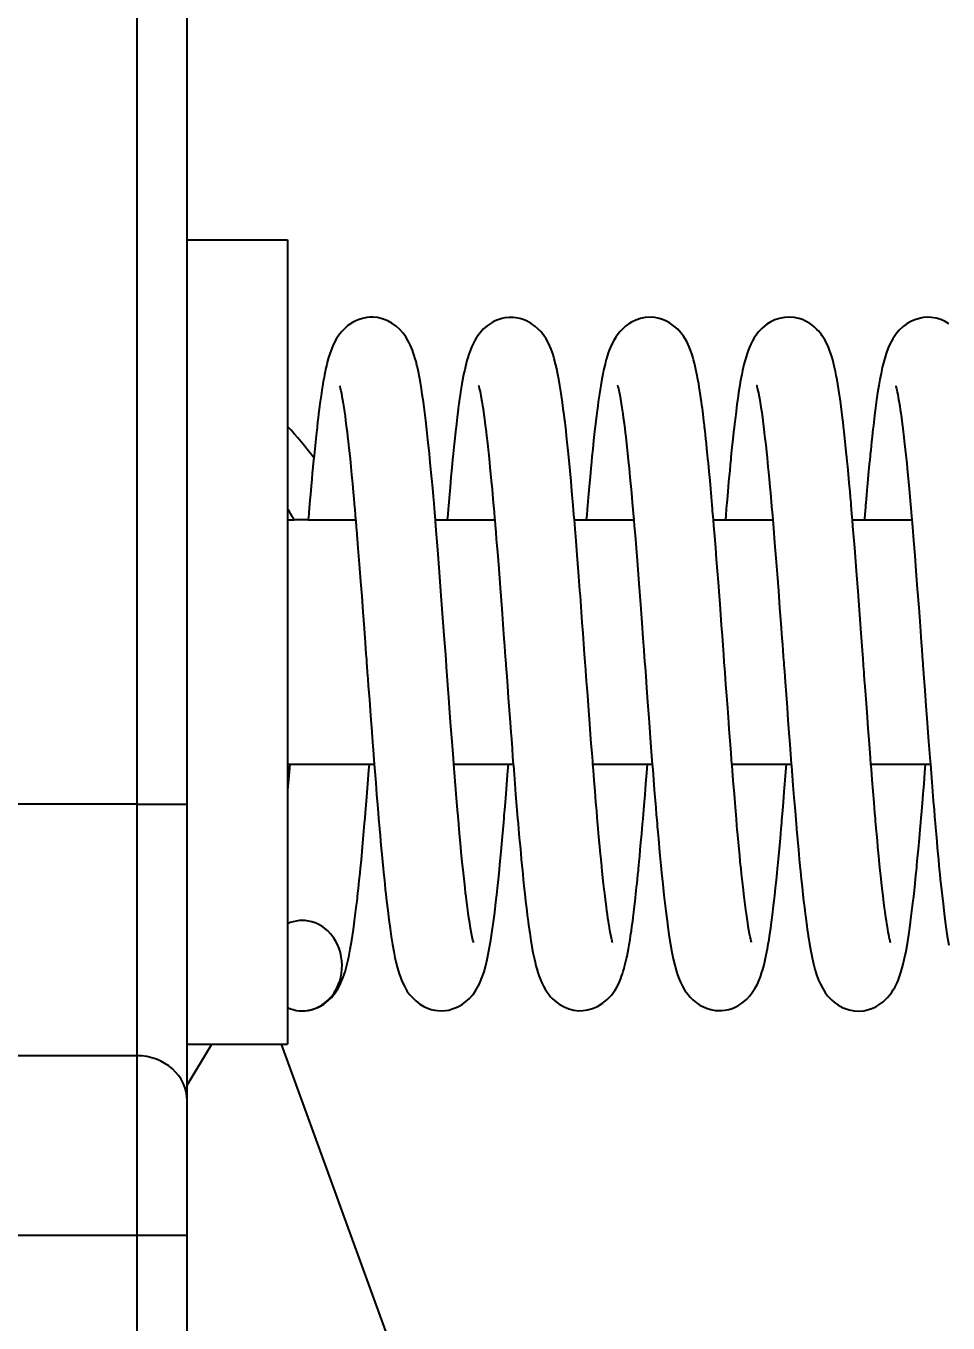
# Model space of a CAD drawing. Header units: millimetres. Extents: x 15 to 415, y 5 to 292.
# Drawn here: x 145.456 to 147.749, y 231.971 to 235.197 of the extents above; entities that cross this region are included whole.
import ezdxf

# ---------------------------------------------------------------- set-up
doc = ezdxf.new("R2010")
doc.units = ezdxf.units.MM
doc.layers.add('Geometries', color=7, linetype='Continuous')

msp = doc.modelspace()

# ---------------------------------------------------------------- linework, layer by layer
at = {"layer": 'Geometries', "linetype": 'Continuous', "lineweight": 40}
for p, q in [((145.7319, 236.762), (145.7319, 233.262)), ((145.8569, 234.6649), (145.8569, 236.762)), ((145.8569, 233.262), (145.8569, 234.6649)), ((145.8569, 234.6649), (146.1069, 234.6649)), ((146.1069, 234.6649), (146.1069, 234.201)), ((146.1069, 234.201), (146.1069, 233.9964)), ((146.1069, 233.9964), (146.1069, 233.9686)), ((146.1069, 233.9686), (146.1232, 233.9686)), ((146.1069, 233.9686), (146.1069, 233.3611)), ((146.158, 233.9686), (146.1232, 233.9686)), ((146.158, 233.9686), (146.2514, 233.9686)), ((146.2514, 233.9686), (146.276, 233.9686)), ((146.4742, 233.9686), (146.5037, 233.9686)), ((146.5037, 233.9686), (146.6217, 233.9686)), ((146.8199, 233.9686), (146.8495, 233.9686)), ((146.8495, 233.9686), (146.9674, 233.9686)), ((147.1656, 233.9686), (147.1952, 233.9686)), ((147.1952, 233.9686), (147.3131, 233.9686)), ((147.5113, 233.9686), (147.5409, 233.9686)), ((147.5409, 233.9686), (147.6589, 233.9686)), ((146.2791, 233.9323), (146.2799, 233.9219)), ((146.3161, 233.44), (146.3188, 233.4047)), ((146.3188, 233.4047), (146.3193, 233.3978)), ((146.1069, 233.3611), (146.112, 233.3611)), ((146.1069, 233.3611), (146.1069, 233.2965)), ((146.112, 233.3611), (146.1788, 233.3611)), ((146.1788, 233.3611), (146.301, 233.3611)), ((146.301, 233.3611), (146.3101, 233.3611)), ((146.3101, 233.3611), (146.3221, 233.3611)), ((146.5202, 233.3611), (146.6558, 233.3611)), ((146.6558, 233.3611), (146.6679, 233.3611)), ((146.8659, 233.3611), (147.0016, 233.3611)), ((147.0016, 233.3611), (147.0136, 233.3611)), ((147.2116, 233.3611), (147.3473, 233.3611)), ((147.3473, 233.3611), (147.3593, 233.3611)), ((147.5574, 233.3611), (147.693, 233.3611)), ((147.693, 233.3611), (147.705, 233.3611)), ((146.1069, 233.2965), (146.1069, 232.9645)), ((145.7319, 233.262), (144.8569, 233.262)), ((145.7319, 233.262), (145.7319, 232.6361)), ((145.7319, 233.262), (145.8569, 233.262)), ((145.8569, 232.6649), (145.8569, 233.262)), ((146.1069, 232.9645), (146.1069, 232.7556)), ((146.1069, 232.7556), (146.1069, 232.6649)), ((145.8569, 232.6649), (145.9181, 232.6649)), ((145.8569, 232.5631), (145.9181, 232.6649)), ((145.8569, 232.5631), (145.8569, 232.6649)), ((145.9181, 232.6649), (146.0906, 232.6649)), ((146.0906, 232.6649), (147.6214, 228.4591)), ((146.0906, 232.6649), (146.1069, 232.6649)), ((145.7319, 232.6361), (144.5307, 232.6361)), ((145.7319, 232.6361), (145.7319, 232.1891)), ((145.8569, 232.5244), (145.8569, 232.5631)), ((145.8569, 232.1891), (145.8569, 232.5244)), ((145.7319, 232.1891), (143.9585, 232.1891)), ((145.7319, 232.1891), (145.7319, 228.5823)), ((145.8569, 232.1891), (145.7319, 232.1891)), ((145.8569, 231.8459), (145.8569, 232.1891))]:
    msp.add_line(p, q, dxfattribs=at)
at = {"layer": 'Geometries', "linetype": 'Continuous', "lineweight": 40, "flags": 128}
for points in [[(146.4742, 233.9688), (146.4727, 233.9874), (146.4719, 233.9972), (146.4708, 234.0099), (146.4693, 234.0271), (146.4675, 234.0476), (146.4653, 234.071), (146.4616, 234.1107), (146.4593, 234.1337), (146.4557, 234.168), (146.453, 234.1927), (146.4503, 234.2162), (146.447, 234.2423), (146.4444, 234.2622), (146.4417, 234.2807), (146.4395, 234.2949), (146.437, 234.3103), (146.4346, 234.3235), (146.432, 234.3369), (146.4303, 234.3448), (146.4282, 234.3538), (146.4261, 234.3623), (146.4242, 234.3692), (146.4216, 234.3778), (146.4193, 234.3848), (146.4173, 234.3904), (146.4148, 234.3966), (146.4118, 234.4036), (146.4093, 234.4088), (146.4061, 234.4148), (146.4006, 234.4239), (146.394, 234.433), (146.386, 234.442), (146.3765, 234.4506), (146.366, 234.4581), (146.3556, 234.4637), (146.3417, 234.469), (146.3304, 234.4716), (146.3185, 234.4728), (146.3112, 234.4727), (146.3037, 234.4719), (146.293, 234.4698), (146.2848, 234.4672), (146.2763, 234.4636), (146.2679, 234.4592), (146.2569, 234.4517), (146.2481, 234.444), (146.2409, 234.4364), (146.2344, 234.4281), (146.2287, 234.4195), (146.2237, 234.4105), (146.2194, 234.4015), (146.2151, 234.391), (146.2118, 234.3818), (146.2088, 234.3723), (146.2063, 234.3632), (146.2043, 234.3553), (146.2022, 234.3462), (146.2004, 234.3378), (146.1987, 234.3295), (146.1973, 234.3224), (146.1956, 234.3126), (146.1936, 234.3008), (146.1921, 234.2914), (146.1911, 234.2848), (146.19, 234.2778), (146.1887, 234.2684), (146.1873, 234.2584), (146.1863, 234.2512), (146.1854, 234.244), (146.184, 234.2327), (146.1826, 234.2221), (146.1815, 234.2127), (146.1799, 234.1984), (146.1776, 234.1783), (146.175, 234.1534), (146.1725, 234.1289), (146.1719, 234.123)], [(146.8199, 233.9692), (146.8195, 233.9732), (146.818, 233.9918), (146.8169, 234.0052), (146.8147, 234.0298), (146.8138, 234.0405), (146.8128, 234.052), (146.8115, 234.0658), (146.8101, 234.0817), (146.8084, 234.0996), (146.8068, 234.1157), (146.806, 234.1244), (146.8044, 234.14), (146.8021, 234.1618), (146.8004, 234.1779), (146.7991, 234.1894), (146.7982, 234.1974), (146.7976, 234.203), (146.7966, 234.2117), (146.7955, 234.221), (146.7943, 234.2303), (146.7932, 234.2389), (146.7904, 234.2604), (146.7872, 234.2829), (146.784, 234.3029), (146.7813, 234.3183), (146.7791, 234.3303), (146.7762, 234.3441), (146.7733, 234.3569), (146.7699, 234.3695), (146.7667, 234.38), (146.7619, 234.3934), (146.7563, 234.4062), (146.7493, 234.419), (146.744, 234.4272), (146.737, 234.4361), (146.7292, 234.4442), (146.7216, 234.4507), (146.7127, 234.457), (146.7007, 234.4635), (146.6922, 234.467), (146.684, 234.4694), (146.6752, 234.4712), (146.6675, 234.472), (146.6581, 234.4721), (146.6468, 234.4708), (146.6396, 234.4693), (146.6351, 234.468), (146.6297, 234.4662), (146.6232, 234.4634), (146.6156, 234.4595), (146.6103, 234.4563), (146.6029, 234.451), (146.5942, 234.4436), (146.5887, 234.4379), (146.5821, 234.4299), (146.5767, 234.4222), (146.5722, 234.4148), (146.567, 234.4047), (146.5639, 234.3979), (146.5604, 234.3893), (146.5575, 234.381), (146.5548, 234.3727), (146.5526, 234.3649), (146.5508, 234.3579), (146.5489, 234.3501), (146.5471, 234.3422), (146.5452, 234.3333), (146.5436, 234.3254), (146.5419, 234.3162), (146.5403, 234.307), (146.5386, 234.2966), (146.537, 234.2863), (146.536, 234.2796), (146.5346, 234.2699), (146.5328, 234.2575), (146.5321, 234.252), (146.5312, 234.2455), (146.5301, 234.2364), (146.5285, 234.2239), (146.5266, 234.2076), (146.5258, 234.2003), (146.5251, 234.1947), (146.5244, 234.188), (146.5235, 234.1801), (146.5226, 234.1718), (146.5203, 234.1496), (146.5185, 234.1326), (146.5172, 234.1189), (146.5152, 234.0983), (146.513, 234.0752), (146.5108, 234.0504), (146.5091, 234.0314), (146.5075, 234.0131), (146.5067, 234.0036), (146.506, 233.9956), (146.505, 233.9831), (146.5038, 233.9687)], [(147.1656, 233.9688), (147.1655, 233.9702), (147.1645, 233.9827), (147.1637, 233.9921), (147.1632, 233.9983), (147.163, 234.0002), (147.1628, 234.0018), (147.1625, 234.0056), (147.1608, 234.0253), (147.159, 234.0459), (147.1572, 234.0666), (147.1551, 234.0886), (147.1532, 234.1094), (147.1521, 234.1201), (147.1511, 234.1304), (147.1496, 234.1452), (147.1482, 234.1586), (147.147, 234.1704), (147.1458, 234.1806), (147.1449, 234.189), (147.1442, 234.1951), (147.1438, 234.199), (147.1432, 234.2043), (147.142, 234.2138), (147.1409, 234.2235), (147.1399, 234.2316), (147.139, 234.2388), (147.1381, 234.2455), (147.137, 234.2537), (147.1358, 234.2626), (147.1345, 234.2717), (147.1335, 234.2788), (147.1313, 234.2932), (147.1291, 234.3066), (147.1271, 234.3179), (147.1246, 234.3311), (147.1222, 234.343), (147.1204, 234.3508), (147.1185, 234.3588), (147.1164, 234.3666), (147.1142, 234.3744), (147.112, 234.3815), (147.1087, 234.3908), (147.1055, 234.3987), (147.1027, 234.4048), (147.0991, 234.4121), (147.0951, 234.4192), (147.0908, 234.4258), (147.0847, 234.4339), (147.0767, 234.4427), (147.0666, 234.4516), (147.0566, 234.4584), (147.0475, 234.4633), (147.0363, 234.4678), (147.0271, 234.4704), (147.0202, 234.4716), (147.0108, 234.4724), (146.9961, 234.4717), (146.984, 234.4692), (146.9727, 234.4654), (146.9622, 234.4604), (146.9549, 234.4559), (146.948, 234.4509), (146.941, 234.4449), (146.9336, 234.4373), (146.929, 234.4316), (146.923, 234.4233), (146.9176, 234.4144), (146.9132, 234.4059), (146.9096, 234.3982), (146.9066, 234.3907), (146.9042, 234.3841), (146.9023, 234.3783), (146.9004, 234.3721), (146.899, 234.3672), (146.8974, 234.3612), (146.8961, 234.3563), (146.8947, 234.3504), (146.8926, 234.3411), (146.8905, 234.3309), (146.8889, 234.323), (146.8872, 234.3133), (146.8854, 234.3031), (146.8837, 234.2928), (146.8821, 234.282), (146.8807, 234.2726), (146.8792, 234.2622), (146.8779, 234.2527), (146.8763, 234.2403), (146.8747, 234.2272), (146.8732, 234.215), (146.8715, 234.2009), (146.8702, 234.1888), (146.8677, 234.1658), (146.8655, 234.1448), (146.8636, 234.1261), (146.8623, 234.113), (146.8607, 234.0964), (146.8588, 234.0758), (146.8566, 234.0519), (146.8542, 234.0247), (146.8525, 234.0043), (146.8517, 233.9953), (146.8505, 233.9804), (146.8495, 233.9692)], [(147.5113, 233.969), (147.5108, 233.9756), (147.5093, 233.9934), (147.5081, 234.0065), (147.5077, 234.0121), (147.5073, 234.0166), (147.5065, 234.025), (147.5054, 234.0381), (147.5034, 234.061), (147.5014, 234.0822), (147.4997, 234.1011), (147.4984, 234.1143), (147.4975, 234.1234), (147.496, 234.1381), (147.4943, 234.1554), (147.4925, 234.1721), (147.4908, 234.1874), (147.4893, 234.201), (147.4881, 234.2115), (147.4867, 234.2227), (147.485, 234.2365), (147.4832, 234.2506), (147.4822, 234.258), (147.4806, 234.2695), (147.4784, 234.2844), (147.4767, 234.2956), (147.475, 234.3062), (147.473, 234.3172), (147.471, 234.3278), (147.4691, 234.3377), (147.4669, 234.3477), (147.4642, 234.3589), (147.4621, 234.367), (147.4598, 234.375), (147.4577, 234.3817), (147.4544, 234.391), (147.4517, 234.3979), (147.4475, 234.4071), (147.4427, 234.4162), (147.4364, 234.4262), (147.4335, 234.4303), (147.4301, 234.4348), (147.4275, 234.4378), (147.4231, 234.4425), (147.4165, 234.4487), (147.4106, 234.4534), (147.4051, 234.4572), (147.3964, 234.4623), (147.3868, 234.4666), (147.378, 234.4696), (147.3664, 234.4721), (147.3541, 234.4731), (147.342, 234.4723), (147.3297, 234.4699), (147.3184, 234.466), (147.3067, 234.4603), (147.2986, 234.4552), (147.2918, 234.45), (147.287, 234.4457), (147.2819, 234.4407), (147.2777, 234.436), (147.2733, 234.4304), (147.2673, 234.4217), (147.2628, 234.4141), (147.2585, 234.4056), (147.2552, 234.3983), (147.2517, 234.3895), (147.2491, 234.3821), (147.2466, 234.3742), (147.2443, 234.3661), (147.2415, 234.3551), (147.2398, 234.3479), (147.238, 234.3398), (147.2361, 234.3304), (147.234, 234.3196), (147.2325, 234.3114), (147.2313, 234.304), (147.2297, 234.2946), (147.2283, 234.2851), (147.227, 234.2763), (147.2255, 234.2661), (147.224, 234.2554), (147.223, 234.2478), (147.2218, 234.2386), (147.2201, 234.2249), (147.2179, 234.2064), (147.217, 234.1987), (147.2156, 234.1866), (147.2138, 234.1698), (147.2116, 234.149), (147.21, 234.1334), (147.2092, 234.1247), (147.2085, 234.1181), (147.2074, 234.1063), (147.206, 234.0917), (147.2047, 234.0775), (147.2034, 234.0639), (147.2023, 234.0508), (147.2003, 234.0281), (147.1987, 234.01), (147.1983, 234.005), (147.1974, 233.9953), (147.1962, 233.9801), (147.1953, 233.9694)], [(147.7511, 234.4564), (147.7417, 234.4618), (147.7308, 234.4666), (147.7195, 234.47), (147.7067, 234.4721), (147.6967, 234.4724), (147.687, 234.4717), (147.6802, 234.4705), (147.6668, 234.4665), (147.6566, 234.462), (147.6473, 234.4567), (147.6371, 234.4492), (147.6274, 234.4401), (147.6202, 234.4317), (147.6116, 234.4192), (147.6052, 234.4076), (147.6001, 234.3962), (147.595, 234.3826), (147.5915, 234.3712), (147.5883, 234.3594), (147.5855, 234.3479), (147.5823, 234.333), (147.5794, 234.3178), (147.5768, 234.3029), (147.5739, 234.2847), (147.5714, 234.267), (147.5687, 234.2474), (147.5663, 234.2286), (147.5633, 234.2037), (147.5627, 234.1982), (147.5621, 234.1932), (147.5613, 234.1857), (147.5601, 234.1756), (147.5588, 234.1627), (147.5577, 234.1527), (147.5566, 234.1414), (147.5556, 234.1318), (147.5551, 234.1265), (147.5543, 234.1189), (147.5532, 234.1074), (147.5507, 234.081), (147.5487, 234.0594), (147.5472, 234.0425), (147.5462, 234.0309), (147.5452, 234.0199), (147.5444, 234.0105), (147.544, 234.006), (147.5435, 234.0002), (147.5428, 233.9915), (147.5412, 233.9722), (147.5409, 233.9691)], [(146.2359, 234.3023), (146.236, 234.3021), (146.2365, 234.3004), (146.2378, 234.2955), (146.239, 234.2901), (146.2405, 234.283), (146.2419, 234.2756), (146.2434, 234.2671), (146.2449, 234.2582), (146.2464, 234.2485), (146.2481, 234.2372), (146.2496, 234.2269), (146.2511, 234.2156), (146.2528, 234.2018), (146.2546, 234.1878), (146.256, 234.1759), (146.2574, 234.1635), (146.2593, 234.1467), (146.2612, 234.1283), (146.2629, 234.1123), (146.264, 234.101), (146.266, 234.0806), (146.2681, 234.0588), (146.27, 234.0375), (146.2715, 234.0215), (146.2726, 234.0089), (146.2732, 234.0014), (146.2738, 233.9944), (146.275, 233.9815), (146.276, 233.9687)], [(146.5818, 234.3022), (146.5819, 234.302), (146.5823, 234.3006), (146.5835, 234.2958), (146.5853, 234.288), (146.5874, 234.2774), (146.5898, 234.2633), (146.5915, 234.2533), (146.5927, 234.245), (146.5948, 234.2307), (146.5964, 234.2189), (146.5983, 234.2043), (146.6003, 234.1876), (146.6015, 234.178), (146.6036, 234.1592), (146.6054, 234.1427), (146.6068, 234.1297), (146.6078, 234.1197), (146.6086, 234.1122), (146.6099, 234.0989), (146.6115, 234.0831), (146.6132, 234.0654), (146.6151, 234.0447), (146.6172, 234.0211), (146.6187, 234.0036), (146.6194, 233.9964), (146.6201, 233.9876), (146.6213, 233.9733), (146.6217, 233.9687)], [(146.9274, 234.3024), (146.9274, 234.3024), (146.9276, 234.3017), (146.928, 234.3005), (146.9283, 234.2993), (146.9289, 234.2972), (146.9293, 234.2953), (146.93, 234.2925), (146.9304, 234.2905), (146.9311, 234.2875), (146.9326, 234.2798), (146.9346, 234.2692), (146.9364, 234.2581), (146.9381, 234.2473), (146.9403, 234.232), (146.9415, 234.2234), (146.9435, 234.2088), (146.9452, 234.195), (146.9463, 234.1859), (146.9476, 234.1748), (146.9495, 234.1577), (146.9521, 234.1342), (146.9539, 234.1161), (146.9558, 234.0975), (146.9581, 234.0737), (146.9608, 234.0441), (146.9625, 234.0253), (146.9638, 234.011), (146.9644, 234.0036), (146.9652, 233.9944), (146.9668, 233.9761), (146.9674, 233.9688)], [(147.2731, 234.3026), (147.2732, 234.3026), (147.2734, 234.3019), (147.2738, 234.3004), (147.2747, 234.2968), (147.2755, 234.2936), (147.2764, 234.2896), (147.2774, 234.285), (147.2786, 234.2786), (147.2799, 234.2716), (147.2818, 234.2607), (147.2836, 234.2493), (147.2856, 234.2359), (147.2873, 234.2236), (147.2893, 234.2079), (147.2909, 234.1955), (147.2921, 234.185), (147.2937, 234.1715), (147.2955, 234.1555), (147.2974, 234.138), (147.299, 234.1227), (147.3001, 234.1112), (147.3012, 234.101), (147.3025, 234.0876), (147.3041, 234.0703), (147.305, 234.0604), (147.3061, 234.0493), (147.3072, 234.037), (147.3083, 234.0241), (147.3092, 234.0147), (147.3103, 234.0018), (147.3121, 233.9804), (147.313, 233.9697)], [(147.619, 234.3018), (147.6191, 234.3013), (147.6195, 234.3), (147.6201, 234.2977), (147.6208, 234.2952), (147.6217, 234.291), (147.6228, 234.2863), (147.624, 234.2803), (147.6252, 234.274), (147.6262, 234.268), (147.6275, 234.2606), (147.6289, 234.2518), (147.6302, 234.2431), (147.6315, 234.2343), (147.6332, 234.2222), (147.6351, 234.2076), (147.6366, 234.1958), (147.6376, 234.187), (147.6383, 234.1816), (147.6393, 234.1726), (147.641, 234.1578), (147.6425, 234.1436), (147.644, 234.1294), (147.6453, 234.1165), (147.6461, 234.1085), (147.6473, 234.0962), (147.649, 234.0794), (147.652, 234.0468), (147.6548, 234.016), (147.6563, 233.9981), (147.6581, 233.9777), (147.6588, 233.9694)], [(146.1719, 234.123), (146.1707, 234.1108), (146.1696, 234.0994), (146.1682, 234.0849), (146.1668, 234.0699)], [(146.1668, 234.0699), (146.1667, 234.0688), (146.1653, 234.0535)], [(146.1653, 234.0535), (146.1652, 234.0513), (146.1635, 234.0328), (146.1622, 234.0179), (146.1613, 234.008), (146.1605, 233.9975), (146.1595, 233.9868)], [(146.1595, 233.9868), (146.1592, 233.983), (146.1581, 233.9693)], [(146.276, 233.9687), (146.2762, 233.9665), (146.2775, 233.9508), (146.2789, 233.9345), (146.2791, 233.9323)], [(146.489, 233.7803), (146.4837, 233.8497), (146.4811, 233.883), (146.4787, 233.9141), (146.4764, 233.9419), (146.4744, 233.9664), (146.4742, 233.9688)], [(146.6217, 233.9687), (146.6228, 233.9553), (146.6243, 233.9377), (146.6257, 233.9207), (146.627, 233.9043), (146.6283, 233.8885), (146.6316, 233.8466), (146.6352, 233.7994), (146.6391, 233.7473), (146.642, 233.7091), (146.6446, 233.673), (146.6459, 233.6558), (146.6471, 233.6401), (146.648, 233.627), (146.6484, 233.6214), (146.6487, 233.6174), (146.649, 233.6141), (146.6494, 233.6077), (146.6502, 233.5976), (146.6515, 233.5793), (146.6533, 233.5549), (146.6555, 233.5258), (146.6577, 233.4957), (146.66, 233.4649), (146.6618, 233.4401)], [(146.8347, 233.7801), (146.8337, 233.7934), (146.8302, 233.8394), (146.827, 233.881), (146.8241, 233.9167), (146.8217, 233.9465), (146.8199, 233.9692)], [(146.9674, 233.9688), (146.9686, 233.9542), (146.9706, 233.9307), (146.9756, 233.868), (146.9801, 233.8101), (146.984, 233.7581), (146.9874, 233.7127), (146.9902, 233.6749), (146.9924, 233.6447), (146.9936, 233.6289), (146.9945, 233.6164), (146.9956, 233.6022), (146.9972, 233.5799), (146.9993, 233.5506), (147.002, 233.515), (147.0048, 233.4762), (147.0076, 233.44)], [(147.1804, 233.7798), (147.1779, 233.8135), (147.1735, 233.8701), (147.1713, 233.899), (147.1689, 233.9281), (147.1668, 233.9544), (147.1656, 233.9688)], [(147.313, 233.9697), (147.3149, 233.9477), (147.3178, 233.9116), (147.3209, 233.8736), (147.324, 233.8337), (147.3272, 233.7921), (147.3303, 233.7499), (147.3333, 233.7106), (147.3359, 233.6748), (147.3371, 233.6589), (147.3382, 233.6438), (147.3392, 233.6299), (147.34, 233.6201), (147.3403, 233.615), (147.3409, 233.6072), (147.342, 233.592), (147.3439, 233.5662), (147.3462, 233.5348), (147.3487, 233.5019), (147.351, 233.4703), (147.3533, 233.4394)], [(147.5261, 233.78), (147.5261, 233.7804), (147.5214, 233.8416), (147.5169, 233.8993), (147.5126, 233.9534), (147.5113, 233.969)], [(147.6588, 233.9694), (147.6603, 233.9509), (147.6631, 233.9174), (147.6661, 233.8803), (147.6691, 233.8417), (147.6725, 233.7968), (147.676, 233.7504), (147.6795, 233.7043), (147.6824, 233.6646), (147.6837, 233.6465), (147.6849, 233.6304), (147.6858, 233.6189), (147.6862, 233.6132), (147.6867, 233.6064), (147.6873, 233.5976), (147.689, 233.5747), (147.6912, 233.5442), (147.694, 233.5064), (147.6972, 233.4636), (147.6989, 233.4403)], [(146.2799, 233.9219), (146.2818, 233.8983), (146.2849, 233.8589), (146.2883, 233.8151), (146.2911, 233.7787), (146.294, 233.7398), (146.297, 233.6988), (146.2997, 233.6629), (146.3017, 233.6351), (146.3027, 233.6212), (146.3033, 233.6133), (146.304, 233.6041), (146.305, 233.5898), (146.3062, 233.5737), (146.3075, 233.5557), (146.3101, 233.5209), (146.313, 233.4819), (146.316, 233.4415), (146.3161, 233.44)], [(146.5202, 233.3615), (146.5191, 233.3752), (146.5159, 233.4171), (146.513, 233.4549), (146.5105, 233.4885), (146.5077, 233.5268), (146.5054, 233.5579), (146.5036, 233.5815), (146.5029, 233.5914), (146.5021, 233.603), (146.5007, 233.6211), (146.4991, 233.6439), (146.4971, 233.6713), (146.4947, 233.7033), (146.489, 233.7795), (146.489, 233.7803)], [(146.8659, 233.3614), (146.8654, 233.3684), (146.8638, 233.3881), (146.8619, 233.4128), (146.8603, 233.4349), (146.8582, 233.4621), (146.8558, 233.4947), (146.853, 233.5317), (146.8516, 233.5506), (146.8504, 233.5674), (146.8493, 233.5819), (146.8485, 233.5933), (146.8482, 233.5973), (146.8477, 233.6038), (146.8469, 233.6156), (146.8454, 233.6351), (146.8436, 233.6606), (146.8416, 233.6871), (146.8396, 233.7137), (146.8377, 233.7403), (146.8357, 233.7669), (146.8347, 233.7801)], [(147.2117, 233.3609), (147.2086, 233.3999), (147.205, 233.4478), (147.2027, 233.4783), (147.2003, 233.5108), (147.1981, 233.5408), (147.1967, 233.5592), (147.1956, 233.5739), (147.1946, 233.5886), (147.1939, 233.5981), (147.1927, 233.6138), (147.1912, 233.634), (147.1896, 233.6562), (147.1878, 233.6804), (147.1859, 233.7065), (147.182, 233.7588), (147.1804, 233.7798)], [(147.5574, 233.3612), (147.5562, 233.3764), (147.5535, 233.4116), (147.5506, 233.4497), (147.5475, 233.4905), (147.5443, 233.5335), (147.5428, 233.5542), (147.5416, 233.5707), (147.5407, 233.583), (147.5401, 233.5907), (147.5397, 233.5959), (147.5389, 233.6071), (147.5377, 233.6241), (147.5362, 233.6437), (147.5331, 233.6867), (147.5297, 233.7323), (147.5261, 233.78)], [(146.6618, 233.4401), (146.6623, 233.4334), (146.6648, 233.4013), (146.6664, 233.3796), (146.6679, 233.3612)], [(147.0076, 233.44), (147.0076, 233.439), (147.0103, 233.4036), (147.0136, 233.3607)], [(147.3533, 233.4394), (147.3555, 233.4106), (147.3593, 233.3609)], [(147.6989, 233.4403), (147.7007, 233.4173), (147.7044, 233.368), (147.705, 233.3613)], [(146.3193, 233.3978), (146.3213, 233.3718), (146.3221, 233.3612)], [(146.112, 233.3611), (146.109, 233.3228), (146.1069, 233.2964)], [(146.1592, 232.749), (146.1614, 232.7494), (146.1724, 232.7523), (146.1821, 232.7561), (146.1904, 232.7603), (146.197, 232.7645), (146.2021, 232.7681), (146.208, 232.773), (146.2161, 232.781), (146.2229, 232.7892), (146.2321, 232.8029), (146.2394, 232.8172), (146.2451, 232.8311), (146.2496, 232.8446), (146.2543, 232.8614), (146.2589, 232.8815), (146.2626, 232.9008), (146.2665, 232.9232), (146.2705, 232.9498), (146.2734, 232.9713), (146.2751, 232.9844), (146.2768, 232.9977), (146.2783, 233.0103), (146.2794, 233.0204), (146.2802, 233.0267), (146.2807, 233.0312), (146.2817, 233.0404), (146.2829, 233.0516), (146.284, 233.0621), (146.285, 233.0721), (146.2869, 233.0904), (146.2881, 233.1029), (146.2893, 233.1151), (146.291, 233.1333), (146.2931, 233.1559), (146.2957, 233.1844), (146.2982, 233.2142), (146.2993, 233.2268), (146.3005, 233.2407), (146.302, 233.259), (146.3037, 233.2795), (146.3063, 233.3125), (146.309, 233.3465), (146.3101, 233.3605)], [(146.3221, 233.3612), (146.3235, 233.3433), (146.3258, 233.3144), (146.3281, 233.2855), (146.3302, 233.2601), (146.3318, 233.2402), (146.333, 233.226), (146.3338, 233.2164), (146.3343, 233.2107), (146.3353, 233.1992), (146.3366, 233.1849), (146.3379, 233.1697), (146.3395, 233.1517), (146.3409, 233.1366), (146.3425, 233.1194), (146.3443, 233.1017), (146.3453, 233.0914), (146.3465, 233.0793), (146.3482, 233.0628), (146.3496, 233.0491), (146.3508, 233.0382), (146.3527, 233.0214), (146.3556, 232.9971), (146.3584, 232.9747), (146.3614, 232.9524), (146.3644, 232.9324), (146.3676, 232.9125), (146.3707, 232.8954), (146.3736, 232.8806), (146.3769, 232.8661), (146.3801, 232.8535), (146.3843, 232.8395), (146.3872, 232.8314), (146.3901, 232.8237), (146.3925, 232.8182), (146.3964, 232.8103), (146.3999, 232.8037), (146.4035, 232.7978), (146.4093, 232.7895), (146.4161, 232.7814), (146.4256, 232.7722), (146.4358, 232.7644), (146.4452, 232.7587), (146.4549, 232.7542), (146.4634, 232.7513), (146.4721, 232.7492), (146.4791, 232.7482), (146.4892, 232.7476), (146.499, 232.7482), (146.5075, 232.7496), (146.5299, 232.7573), (146.5407, 232.7635), (146.5503, 232.7705), (146.5589, 232.7783), (146.5658, 232.786), (146.5695, 232.7908), (146.574, 232.7974), (146.5836, 232.8145), (146.5901, 232.8298), (146.5953, 232.845), (146.5996, 232.8603), (146.6032, 232.8754), (146.6067, 232.8924), (146.61, 232.9102), (146.6123, 232.9238), (146.614, 232.9349), (146.6157, 232.9463), (146.6181, 232.9633), (146.6196, 232.9752), (146.6218, 232.992), (146.6239, 233.0098), (146.6256, 233.0244), (146.6269, 233.0363), (146.6287, 233.0531), (146.6309, 233.0743), (146.6325, 233.09), (146.6334, 233.0991), (146.6346, 233.1114), (146.6361, 233.1272), (146.6377, 233.1442), (146.6394, 233.1625), (146.641, 233.1809), (146.6426, 233.1987), (146.6441, 233.216), (146.645, 233.2264), (146.6456, 233.2343), (146.6467, 233.2474), (146.6482, 233.2658), (146.65, 233.2871), (146.6537, 233.3344), (146.6558, 233.3614)], [(146.5691, 232.9178), (146.5687, 232.919), (146.5675, 232.9235), (146.5658, 232.9311), (146.564, 232.94), (146.5615, 232.9535), (146.5595, 232.966), (146.5567, 232.9841), (146.5548, 232.9982), (146.553, 233.0114), (146.5515, 233.0235), (146.5504, 233.0323), (146.5495, 233.04), (146.548, 233.0533), (146.5463, 233.0683), (146.5447, 233.0834), (146.5432, 233.098), (146.5419, 233.1105), (146.5404, 233.1253), (146.5387, 233.1433), (146.5368, 233.1643), (146.5345, 233.1885), (146.5334, 233.201), (146.5327, 233.2097), (146.5322, 233.2146), (146.5317, 233.2205), (146.5308, 233.2315), (146.5295, 233.2469), (146.5261, 233.2872), (146.5227, 233.3297), (146.5202, 233.3615)], [(146.6679, 233.3612), (146.6681, 233.3577), (146.6698, 233.3357), (146.6717, 233.3119), (146.6738, 233.2854), (146.6762, 233.2564), (146.6787, 233.2261), (146.6798, 233.214), (146.681, 233.1996), (146.6829, 233.1781), (146.6847, 233.1578), (146.6863, 233.1399), (146.6878, 233.1241), (146.6892, 233.1096), (146.6905, 233.0961), (146.6914, 233.0874), (146.6927, 233.0747), (146.6944, 233.0581), (146.6965, 233.0384), (146.6986, 233.0206), (146.7, 233.0085), (146.7014, 232.9964), (146.7028, 232.9854), (146.704, 232.9757), (146.7049, 232.969), (146.7059, 232.9617), (146.7074, 232.951), (146.7087, 232.942), (146.7097, 232.9352), (146.7117, 232.9224), (146.7143, 232.9071), (146.7168, 232.893), (146.7195, 232.8798), (146.722, 232.8685), (146.7242, 232.8598), (146.7263, 232.852), (146.729, 232.8429), (146.7315, 232.8353), (146.7345, 232.8271), (146.7386, 232.8176), (146.7427, 232.8092), (146.7469, 232.8019), (146.752, 232.794), (146.757, 232.7872), (146.7608, 232.7828), (146.7647, 232.7786), (146.7704, 232.7732), (146.7824, 232.7641), (146.7945, 232.7573), (146.8058, 232.7527), (146.8184, 232.7494), (146.8313, 232.748), (146.8412, 232.7482), (146.8528, 232.7498), (146.865, 232.7532), (146.8774, 232.7586), (146.8892, 232.7657), (146.9014, 232.7756), (146.9118, 232.7867), (146.9201, 232.7981), (146.9243, 232.805), (146.9276, 232.8111), (146.9318, 232.8201), (146.9351, 232.828), (146.9374, 232.8342), (146.9394, 232.84), (146.9415, 232.8465), (146.9434, 232.8532), (146.9448, 232.8581), (146.9465, 232.8649), (146.9479, 232.8709), (146.9495, 232.8781), (146.9507, 232.8836), (146.9526, 232.8928), (146.9542, 232.9015), (146.9561, 232.9122), (146.9582, 232.9249), (146.9595, 232.9332), (146.9604, 232.939), (146.9615, 232.9466), (146.963, 232.9572), (146.9648, 232.9708), (146.9659, 232.9794), (146.9676, 232.993), (146.9694, 233.0079), (146.9707, 233.0193), (146.9719, 233.0294), (146.9728, 233.038), (146.9738, 233.0467), (146.9747, 233.0554), (146.9757, 233.0648), (146.9767, 233.0751), (146.9778, 233.0858), (146.9785, 233.0925), (146.9789, 233.0962), (146.9794, 233.1016), (146.9801, 233.1093), (146.9811, 233.1193), (146.9823, 233.1322), (146.9838, 233.1478), (146.9854, 233.1662), (146.9873, 233.1877), (146.9895, 233.2123), (146.9906, 233.2254), (146.9915, 233.2365), (146.9934, 233.2584), (146.9955, 233.2851), (146.9977, 233.3123), (146.9999, 233.3396), (147.0016, 233.3612)], [(146.9147, 232.918), (146.9146, 232.9181), (146.9145, 232.9186), (146.9142, 232.9195), (146.9138, 232.921), (146.9135, 232.9223), (146.9131, 232.9241), (146.9111, 232.9329), (146.909, 232.9437), (146.9071, 232.9543), (146.9046, 232.9695), (146.9034, 232.9781), (146.9021, 232.9869), (146.9008, 232.9963), (146.8994, 233.0066), (146.8979, 233.0187), (146.8964, 233.031), (146.8952, 233.0406), (146.8941, 233.0499), (146.8926, 233.0633), (146.8909, 233.0788), (146.8892, 233.0957), (146.8883, 233.104), (146.8878, 233.1091), (146.8872, 233.1145), (146.8862, 233.1247), (146.885, 233.137), (146.8833, 233.1557), (146.8816, 233.1733), (146.8802, 233.1889), (146.8791, 233.2012), (146.8783, 233.2103), (146.8777, 233.2179), (146.8767, 233.2291), (146.8754, 233.2449), (146.8735, 233.2666), (146.8713, 233.2938), (146.8691, 233.3211), (146.8671, 233.3461), (146.8659, 233.3614)], [(147.0136, 233.3607), (147.0146, 233.3476), (147.0186, 233.2971), (147.0222, 233.2522), (147.0236, 233.236), (147.0248, 233.222), (147.0255, 233.2141), (147.0261, 233.206), (147.0273, 233.1923), (147.0288, 233.1752), (147.0318, 233.1423), (147.035, 233.1093), (147.0368, 233.0907), (147.0396, 233.0629), (147.0426, 233.0353), (147.0449, 233.0152), (147.0472, 232.9957), (147.0502, 232.9719), (147.0524, 232.9559), (147.0559, 232.9318), (147.059, 232.9126), (147.0624, 232.8935), (147.0657, 232.8773), (147.0695, 232.8612), (147.0738, 232.8458), (147.0766, 232.8372), (147.0806, 232.8264), (147.0839, 232.8186), (147.0887, 232.8089), (147.0949, 232.7984), (147.1016, 232.789), (147.1077, 232.7818), (147.1148, 232.7747), (147.1226, 232.7682), (147.133, 232.7613), (147.139, 232.7581), (147.1483, 232.7541), (147.159, 232.7508), (147.1697, 232.7488), (147.1798, 232.7482), (147.1865, 232.7484), (147.1938, 232.7492), (147.204, 232.7513), (147.2121, 232.7539), (147.2179, 232.7562), (147.2232, 232.7588), (147.2289, 232.7619), (147.236, 232.7666), (147.2434, 232.7723), (147.2487, 232.7771), (147.2558, 232.7847), (147.2623, 232.793), (147.2689, 232.8031), (147.2748, 232.8141), (147.2786, 232.8224), (147.2826, 232.8324), (147.2855, 232.8411), (147.2885, 232.8507), (147.2916, 232.8623), (147.2946, 232.8747), (147.2971, 232.8866), (147.3, 232.9019), (147.302, 232.9133), (147.304, 232.9253), (147.3061, 232.9393), (147.3081, 232.9529), (147.3101, 232.9679), (147.3116, 232.9796), (147.3133, 232.9927), (147.3153, 233.0098), (147.3166, 233.0212), (147.3181, 233.0346), (147.3202, 233.0537), (147.3222, 233.073), (147.324, 233.0907), (147.325, 233.1007), (147.3258, 233.1087), (147.3273, 233.1245), (147.3289, 233.1413), (147.3305, 233.1585), (147.3321, 233.1773), (147.3341, 233.2), (147.3355, 233.2155), (147.3359, 233.2208), (147.3367, 233.2303), (147.338, 233.2455), (147.3397, 233.2665), (147.3418, 233.2921), (147.3473, 233.3612)], [(147.2602, 232.9186), (147.2602, 232.9188), (147.2596, 232.9206), (147.2584, 232.9256), (147.2571, 232.9314), (147.2555, 232.9392), (147.2538, 232.9487), (147.2522, 232.9575), (147.2508, 232.9668), (147.2492, 232.9773), (147.2475, 232.989), (147.2462, 232.9987), (147.2444, 233.012), (147.2427, 233.0255), (147.2412, 233.0379), (147.24, 233.0484), (147.2385, 233.0621), (147.2371, 233.075), (147.2356, 233.0886), (147.2342, 233.102), (147.2333, 233.111), (147.2324, 233.1199), (147.231, 233.1341), (147.2295, 233.1501), (147.228, 233.1668), (147.2264, 233.1842), (147.225, 233.199), (147.2242, 233.2089), (147.2227, 233.2252), (147.2203, 233.2543), (147.2176, 233.2865), (147.2148, 233.3206), (147.2119, 233.3576), (147.2117, 233.3609)], [(147.3593, 233.3609), (147.3596, 233.3566), (147.3634, 233.3084), (147.3659, 233.278), (147.3679, 233.2536), (147.3694, 233.235), (147.3705, 233.2219), (147.3712, 233.2141), (147.3724, 233.1996), (147.3746, 233.1741), (147.377, 233.1477), (147.3791, 233.1251), (147.3808, 233.1078), (147.3821, 233.0941), (147.384, 233.0755), (147.386, 233.0558), (147.3881, 233.0369), (147.3898, 233.0215), (147.3905, 233.0156), (147.3911, 233.0106), (147.3918, 233.0045), (147.3927, 232.9972), (147.3938, 232.9887), (147.395, 232.9788), (147.3961, 232.9708), (147.3967, 232.9658), (147.3977, 232.9586), (147.3989, 232.9501), (147.4002, 232.9413), (147.4012, 232.9346), (147.4027, 232.9251), (147.4044, 232.9146), (147.4061, 232.9048), (147.4077, 232.8963), (147.4091, 232.889), (147.411, 232.8796), (147.4144, 232.8646), (147.4178, 232.8515), (147.4221, 232.8375), (147.427, 232.8241), (147.4315, 232.814), (147.4365, 232.8045), (147.4438, 232.7929), (147.4496, 232.7852), (147.4558, 232.7783), (147.4603, 232.7739), (147.4661, 232.769), (147.4752, 232.7624), (147.4886, 232.7553), (147.5031, 232.7501), (147.5154, 232.7477), (147.527, 232.7471), (147.5396, 232.7481), (147.5512, 232.7507), (147.5598, 232.7536), (147.5693, 232.758), (147.5773, 232.7626), (147.5878, 232.7703), (147.5985, 232.7805), (147.6081, 232.7923), (147.6129, 232.7996), (147.6164, 232.8056), (147.6198, 232.8121), (147.6224, 232.8177), (147.6247, 232.8228), (147.632, 232.8431), (147.6368, 232.8604), (147.6411, 232.8788), (147.6445, 232.8957), (147.6487, 232.9198), (147.6521, 232.9421), (147.6548, 232.9606), (147.6567, 232.9756), (147.6592, 232.9953), (147.6617, 233.0157), (147.6636, 233.0323), (147.6652, 233.0468), (147.6671, 233.0647), (147.6692, 233.0851), (147.6703, 233.0963), (147.671, 233.1036), (147.6715, 233.1089), (147.6726, 233.1199), (147.6754, 233.1496), (147.6778, 233.1759), (147.6797, 233.1983), (147.6813, 233.2164), (147.6822, 233.2275), (147.6836, 233.2435), (147.6853, 233.2639), (147.6871, 233.2868), (147.6892, 233.3123), (147.6914, 233.3404), (147.693, 233.3607)], [(147.6063, 232.9175), (147.6062, 232.9176), (147.6059, 232.9187), (147.6054, 232.9205), (147.6047, 232.9231), (147.6038, 232.9269), (147.6028, 232.9314), (147.6016, 232.9372), (147.6004, 232.9436), (147.5993, 232.9498), (147.5982, 232.9559), (147.5967, 232.965), (147.5957, 232.9714), (147.5944, 232.9801), (147.5925, 232.9941), (147.5912, 233.0036), (147.5896, 233.0161), (147.5874, 233.0334), (147.5861, 233.0451), (147.5836, 233.0666), (147.5818, 233.0839), (147.5804, 233.0968), (147.5789, 233.1122), (147.5769, 233.132), (147.5747, 233.155), (147.5732, 233.1712), (147.5718, 233.1868), (147.5705, 233.2018), (147.5695, 233.2129), (147.569, 233.2189), (147.5683, 233.2271), (147.5673, 233.2393), (147.565, 233.2659), (147.5627, 233.2941), (147.5604, 233.322), (147.5583, 233.3495), (147.5574, 233.3612)], [(147.705, 233.3613), (147.7085, 233.316), (147.7104, 233.2929), (147.7122, 233.2697), (147.7141, 233.2473), (147.7155, 233.2309), (147.7163, 233.2216), (147.7168, 233.215), (147.7178, 233.2033), (147.7193, 233.1867), (147.7209, 233.1689), (147.7223, 233.1534), (147.7237, 233.1383), (147.725, 233.1236), (147.7264, 233.1098), (147.7273, 233.0998), (147.7279, 233.0938), (147.7286, 233.0874), (147.7298, 233.0751), (147.7334, 233.0411), (147.7365, 233.0135), (147.7402, 232.9825), (147.7437, 232.9564), (147.7471, 232.933), (147.7507, 232.9109)], [(146.1499, 232.9722), (146.143, 232.9725), (146.1369, 232.9722)], [(146.1369, 232.9722), (146.1355, 232.9721), (146.1279, 232.971), (146.1203, 232.9693), (146.1135, 232.9671), (146.1069, 232.9644)], [(146.1593, 232.7491), (146.1657, 232.7505), (146.173, 232.7528), (146.1799, 232.7556), (146.1866, 232.7589), (146.1931, 232.7629), (146.1993, 232.7673), (146.2055, 232.7724), (146.2112, 232.7781), (146.2166, 232.7843), (146.2215, 232.791), (146.226, 232.7981), (146.2299, 232.8056), (146.2334, 232.8136), (146.2363, 232.8217), (146.2389, 232.8313), (146.2408, 232.841), (146.242, 232.8512), (146.2423, 232.8613), (146.2417, 232.8718), (146.2403, 232.8821), (146.2379, 232.8926), (146.2347, 232.9029), (146.2307, 232.9125), (146.2259, 232.9218), (146.2221, 232.928), (146.2179, 232.9338), (146.2134, 232.9394), (146.2067, 232.9463), (146.1995, 232.9525), (146.1941, 232.9564), (146.1885, 232.9599), (146.1827, 232.9631), (146.1751, 232.9664), (146.1673, 232.969), (146.159, 232.971), (146.1505, 232.9722), (146.1499, 232.9722)], [(146.1069, 232.7556), (146.1138, 232.7528), (146.1208, 232.7506), (146.1282, 232.7489), (146.1345, 232.748)], [(146.1345, 232.748), (146.1358, 232.7479), (146.1433, 232.7476), (146.1508, 232.7479), (146.1582, 232.7489), (146.1593, 232.7491)], [(146.1345, 232.748), (146.1375, 232.7478), (146.1401, 232.7478), (146.1407, 232.7478), (146.1409, 232.7477), (146.1429, 232.7477), (146.1501, 232.7479), (146.1592, 232.749)]]:
    msp.add_lwpolyline(points, dxfattribs=at)
at = {"layer": 'Geometries', "linetype": 'Continuous', "lineweight": 40}
for radius, start, end in [(0.875, 36.5108, 43.1658), (0.75, 29.2289, 31.686)]:
    msp.add_arc((145.4687, 233.6024), radius, start, end, dxfattribs=at)
msp.add_ellipse((145.7319, 232.5244), major_axis=(0.125, 0), ratio=0.894075, start_param=0, end_param=1.570796, dxfattribs=at)

doc.saveas('drawing.dxf')
